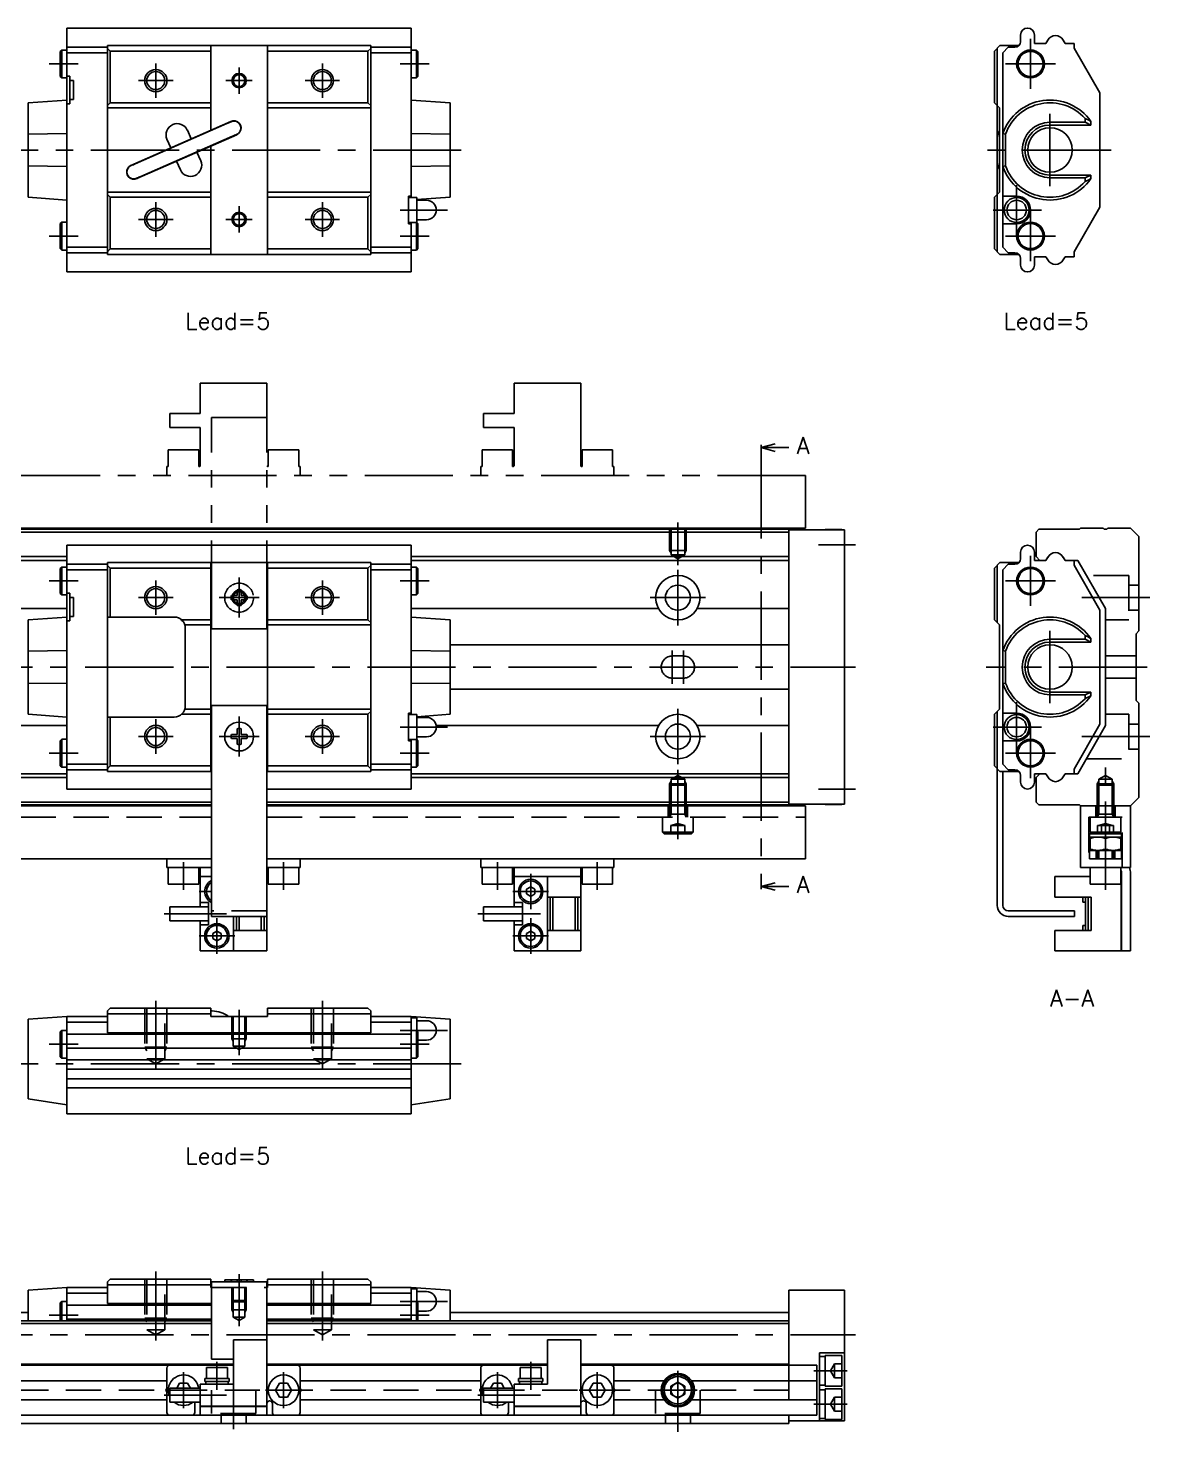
# Model space of a CAD drawing. Extents: x -2 to 393, y -8 to 266.
# Drawn here: x 190.9 to 392.9, y 13 to 265.7 of the extents above; entities that cross this region are included whole.
import ezdxf

# ---------------------------------------------------------------- set-up
doc = ezdxf.new("R2010")
doc.units = 0
doc.header["$LTSCALE"] = 0.5
for name, pattern in [('CENTER', [50.8, 31.75, -6.35, 6.35, -6.35]), ('DASHED', [19.05, 12.7, -6.35]), ('PHANTOM', [63.5, 31.75, -6.35, 6.35, -6.35, 6.35, -6.35])]:
    doc.linetypes.add(name, pattern=pattern)
for name, color, linetype in [('MSM_CENTER', 1, 'CENTER'), ('MSM_CONTINUOUS', 7, 'CONTINUOUS'), ('MSM_DASHED', 4, 'DASHED'), ('MSM_IMAGINARY', 6, 'PHANTOM'), ('MSM_NARROW', 5, 'CONTINUOUS'), ('MSM_PART_NUMBER', 7, 'CONTINUOUS')]:
    doc.layers.add(name, color=color, linetype=linetype)
doc.styles.get("Standard").update_dxf_attribs({"font": 'txt.shx', "height": 3, "bigfont": 'bigfont.shx'})

msp = doc.modelspace()

# ---------------------------------------------------------------- linework, layer by layer
at = {"layer": 'MSM_CENTER'}
for p, q in [((371.4, 254.76), (371.4, 263.76)), ((194.7, 259.26), (199.9, 259.26)), ((213.9, 259.36), (213.9, 253.16)), ((228.9, 258.63), (228.9, 253.9)), ((243.9, 259.36), (243.9, 253.16)), ((257.9, 259.26), (263.1, 259.26)), ((375.9, 259.26), (366.9, 259.26)), ((210.8, 256.26), (217, 256.26)), ((226.53, 256.26), (231.26, 256.26)), ((240.8, 256.26), (247, 256.26)), ((374.9, 237.26), (374.9, 250.26)), ((268.9, 243.76), (188.9, 243.76)), ((385.9, 243.76), (363.6, 243.76)), ((368.9, 228.46), (368.9, 237.46)), ((213.9, 234.36), (213.9, 228.16)), ((228.9, 233.63), (228.9, 228.9)), ((243.9, 234.36), (243.9, 228.16)), ((257.9, 232.96), (266.4, 232.96)), ((364.65, 232.96), (373.4, 232.96)), ((371.4, 223.76), (371.4, 232.76)), ((210.8, 231.26), (217, 231.26)), ((226.53, 231.26), (231.26, 231.26)), ((240.8, 231.26), (247, 231.26)), ((194.7, 228.26), (199.9, 228.26)), ((257.9, 228.26), (263.1, 228.26)), ((375.9, 228.26), (366.9, 228.26)), ((322.9, 189.68), (322.9, 111.68)), ((307.9, 176.68), (307.9, 169.05)), ((333.2, 172.68), (339.9, 172.68)), ((371.4, 161.68), (371.4, 170.68)), ((307.9, 158.18), (307.9, 168.18)), ((194.7, 166.18), (199.9, 166.18)), ((213.9, 166.28), (213.9, 160.08)), ((228.9, 159.58), (228.9, 166.78)), ((243.9, 166.28), (243.9, 160.08)), ((257.9, 166.18), (263.1, 166.18)), ((375.9, 166.18), (366.9, 166.18)), ((210.8, 163.18), (217, 163.18)), ((225.3, 163.18), (232.5, 163.18)), ((240.8, 163.18), (247, 163.18)), ((302.9, 163.18), (312.9, 163.18)), ((380.61, 163.18), (392.9, 163.18)), ((374.9, 144.18), (374.9, 157.18)), ((306.9, 153.68), (306.9, 147.68)), ((308.9, 153.68), (308.9, 147.68)), ((-2, 150.68), (339.9, 150.68)), ((392.4, 150.68), (363.4, 150.68)), ((368.9, 135.38), (368.9, 144.38)), ((228.9, 141.78), (228.9, 134.58)), ((307.9, 133.18), (307.9, 143.18)), ((213.9, 141.28), (213.9, 135.08)), ((243.9, 141.28), (243.9, 135.08)), ((257.9, 139.88), (266.4, 139.88)), ((364.65, 139.88), (373.4, 139.88)), ((371.4, 130.68), (371.4, 139.68)), ((210.8, 138.18), (217, 138.18)), ((225.3, 138.18), (232.5, 138.18)), ((240.8, 138.18), (247, 138.18)), ((302.9, 138.18), (312.9, 138.18)), ((380.61, 138.18), (392.9, 138.18)), ((194.7, 135.18), (199.9, 135.18)), ((257.9, 135.18), (263.1, 135.18)), ((375.9, 135.18), (366.9, 135.18)), ((307.9, 132.19), (307.9, 119.68)), ((384.9, 110.58), (384.9, 132.59)), ((333.2, 128.68), (339.9, 128.68)), ((218.9, 110.58), (218.9, 115.58)), ((236.9, 110.58), (236.9, 115.58)), ((275.4, 110.58), (275.4, 115.58)), ((293.4, 110.58), (293.4, 115.58)), ((281.4, 107.08), (281.4, 113.48)), ((221.7, 110.28), (223.9, 110.28)), ((278.2, 110.28), (284.6, 110.28)), ((215.4, 106.28), (226.65, 106.28)), ((271.9, 106.28), (283.15, 106.28)), ((224.9, 99.08), (224.9, 105.48)), ((281.4, 99.08), (281.4, 105.48)), ((221.7, 102.28), (228.1, 102.28)), ((278.2, 102.28), (284.6, 102.28)), ((213.9, 90.63), (213.9, 78.24)), ((228.9, 88.98), (228.9, 80.82)), ((243.9, 90.63), (243.9, 78.24)), ((257.9, 85.28), (266.4, 85.28)), ((194.7, 82.78), (199.9, 82.78)), ((257.9, 82.78), (263.1, 82.78)), ((268.9, 79.28), (188.9, 79.28)), ((213.9, 41.85), (213.9, 29.46)), ((228.9, 41.4), (228.9, 32.04)), ((243.9, 41.85), (243.9, 29.46)), ((257.9, 36.5), (266.4, 36.5)), ((194.7, 34), (199.9, 34)), ((257.9, 34), (263.1, 34)), ((-2, 30.5), (339.9, 30.5)), ((224.9, 20.6), (224.9, 25.6)), ((281.4, 20.6), (281.4, 25.6)), ((218.9, 17.25), (218.9, 23.75)), ((227.9, 23), (227.9, 13.5)), ((236.9, 17.25), (236.9, 23.75)), ((275.4, 17.25), (275.4, 23.75)), ((293.4, 17.25), (293.4, 23.75)), ((307.9, 13), (307.9, 24)), ((332.4, 24), (338.4, 24)), ((215.65, 20.5), (222.15, 20.5)), ((233.65, 20.5), (240.15, 20.5)), ((272.15, 20.5), (278.65, 20.5)), ((290.15, 20.5), (296.65, 20.5)), ((304.4, 20.5), (311.4, 20.5)), ((215.4, 19.6), (226.65, 19.6)), ((271.9, 19.6), (283.15, 19.6)), ((332.4, 18), (338.4, 18))]:
    msp.add_line(p, q, dxfattribs=at)
at = {"layer": 'MSM_CONTINUOUS'}
for p, q in [((259.9, 265.71), (197.9, 265.71)), ((197.9, 221.81), (197.9, 265.71)), ((259.9, 235.21), (259.9, 265.71)), ((369.6, 263.26), (369.6, 264.46)), ((372.1, 264.46), (372.1, 262.96)), ((372.1, 262.96), (373.1, 262.96)), ((374.18, 262.96), (373.1, 262.96)), ((374.5, 263.52), (374.18, 262.96)), ((377.62, 262.96), (377.3, 263.52)), ((379.24, 262.96), (377.62, 262.96)), ((379.24, 262.96), (379.24, 262.11)), ((196.95, 261.76), (196.7, 261.51)), ((196.7, 261.51), (196.7, 257.01)), ((197.9, 261.76), (196.95, 261.76)), ((196.95, 261.76), (196.95, 256.76)), ((197.9, 262.26), (205.2, 262.26)), ((197.9, 261.26), (205.2, 261.26)), ((205.2, 224.96), (205.2, 262.56)), ((205.2, 262.56), (252.6, 262.56)), ((205.7, 261.56), (205.2, 262.06)), ((205.7, 252.26), (205.7, 261.56)), ((205.7, 261.56), (223.8, 261.56)), ((223.8, 262.56), (223.8, 247.31)), ((234, 224.96), (234, 262.56)), ((234, 261.56), (252.1, 261.56)), ((252.6, 262.06), (252.1, 261.56)), ((252.1, 252.26), (252.1, 261.56)), ((252.6, 224.96), (252.6, 262.56)), ((252.6, 262.26), (259.9, 262.26)), ((252.6, 261.26), (259.9, 261.26)), ((260.85, 261.76), (259.9, 261.76)), ((260.85, 261.76), (260.85, 256.76)), ((261.1, 261.51), (260.85, 261.76)), ((261.1, 261.51), (261.1, 257.01)), ((365.9, 262.56), (364.9, 261.56)), ((364.9, 252.26), (364.9, 261.56)), ((365.4, 251.76), (365.4, 262.06)), ((365.9, 262.56), (369.31, 262.56)), ((366.4, 261.26), (367.4, 262.26)), ((366.4, 226.26), (366.4, 261.26)), ((367.4, 262.26), (368.6, 262.26)), ((379.24, 262.11), (383.9, 254.03)), ((196.7, 257.01), (196.95, 256.76)), ((196.95, 256.76), (197.9, 256.76)), ((198.4, 257.06), (197.9, 257.06)), ((198.4, 252.06), (198.4, 257.06)), ((199.1, 256.26), (198.4, 256.26)), ((199.1, 252.86), (199.1, 256.26)), ((259.9, 256.76), (260.85, 256.76)), ((260.85, 256.76), (261.1, 257.01)), ((197.9, 252.76), (190.9, 252.26)), ((199.1, 252.86), (198.4, 252.86)), ((266.9, 252.26), (259.9, 252.76)), ((383.9, 254.03), (383.9, 233.49)), ((190.9, 252.26), (190.9, 235.26)), ((198.4, 252.06), (197.9, 252.06)), ((205.2, 251.76), (205.7, 252.26)), ((205.2, 251.36), (223.8, 251.36)), ((205.7, 252.26), (223.8, 252.26)), ((234, 252.26), (252.1, 252.26)), ((234, 251.36), (252.6, 251.36)), ((252.1, 252.26), (252.6, 251.76)), ((266.9, 252.26), (266.9, 235.26)), ((364.9, 252.26), (365.8, 251.36)), ((365.4, 251.76), (365.4, 246)), ((365.8, 236.16), (365.8, 251.36)), ((227.43, 248.9), (209.43, 241)), ((226.7, 248.53), (210.19, 241.28)), ((227.45, 248.85), (227.12, 248.71)), ((374.9, 248.76), (381.22, 248.76)), ((374.9, 248.26), (382.28, 248.26)), ((381.22, 248.76), (381.22, 249.45)), ((382.28, 248.26), (381.22, 248.76)), ((382.28, 248.26), (382.28, 248.91)), ((197.9, 246.72), (190.9, 246.63)), ((210.47, 238.62), (228.47, 246.52)), ((211.2, 239), (227.71, 246.24)), ((215.91, 245.7), (216.6, 244.15)), ((220.26, 245.75), (219.58, 247.31)), ((228.12, 246.42), (228.45, 246.57)), ((266.9, 246.63), (259.9, 246.72)), ((365.4, 246), (365.4, 235.76)), ((366.9, 246.63), (366.4, 246.72)), ((366.9, 240.89), (366.9, 246.63)), ((221.99, 241.82), (221.3, 243.37)), ((223.8, 244.47), (223.8, 224.96)), ((190.9, 240.89), (197.9, 240.8)), ((209.77, 241.1), (209.45, 240.95)), ((217.64, 241.77), (218.32, 240.21)), ((259.9, 240.8), (266.9, 240.89)), ((365.4, 241.52), (365.4, 241.44)), ((366.4, 240.8), (366.9, 240.89)), ((210.45, 238.67), (210.78, 238.81)), ((374.9, 239.26), (382.28, 239.26)), ((374.9, 238.76), (381.22, 238.76)), ((381.22, 238.76), (382.28, 239.26)), ((381.22, 238.08), (381.22, 238.76)), ((382.28, 238.61), (382.28, 239.26)), ((190.9, 235.26), (197.9, 234.76)), ((205.2, 236.16), (223.8, 236.16)), ((205.7, 235.26), (205.2, 235.76)), ((205.7, 235.26), (223.8, 235.26)), ((205.7, 225.96), (205.7, 235.26)), ((234, 236.16), (252.6, 236.16)), ((234, 235.26), (252.1, 235.26)), ((252.6, 235.76), (252.1, 235.26)), ((252.1, 225.96), (252.1, 235.26)), ((259.4, 235.46), (259.9, 235.46)), ((259.4, 230.46), (259.4, 235.46)), ((260.9, 235.21), (259.4, 235.21)), ((260.9, 234.83), (266.9, 235.26)), ((260.9, 235.21), (260.9, 230.71)), ((365.8, 236.16), (364.9, 235.26)), ((364.9, 225.96), (364.9, 235.26)), ((365.4, 225.46), (365.4, 235.76)), ((366.4, 235.46), (368.9, 235.46)), ((262.65, 234.71), (260.9, 234.71)), ((383.9, 233.49), (379.24, 225.41)), ((196.95, 230.76), (196.7, 230.51)), ((196.7, 230.51), (196.7, 226.01)), ((196.95, 230.76), (196.95, 225.76)), ((197.9, 230.76), (196.95, 230.76)), ((259.4, 230.71), (260.9, 230.71)), ((259.4, 230.46), (259.9, 230.46)), ((259.9, 230.71), (259.9, 221.81)), ((260.85, 230.71), (260.85, 225.76)), ((260.9, 231.21), (262.65, 231.21)), ((261.1, 230.51), (260.9, 230.71)), ((261.1, 230.51), (261.1, 226.01)), ((368.9, 230.46), (366.4, 230.46)), ((196.7, 226.01), (196.95, 225.76)), ((196.95, 225.76), (197.9, 225.76)), ((197.9, 226.26), (205.2, 226.26)), ((197.9, 225.26), (205.2, 225.26)), ((205.2, 225.46), (205.7, 225.96)), ((205.2, 224.96), (252.6, 224.96)), ((205.7, 225.96), (223.8, 225.96)), ((234, 225.96), (252.1, 225.96)), ((252.1, 225.96), (252.6, 225.46)), ((252.6, 226.26), (259.9, 226.26)), ((252.6, 225.26), (259.9, 225.26)), ((259.9, 225.76), (260.85, 225.76)), ((260.85, 225.76), (261.1, 226.01)), ((364.9, 225.96), (365.9, 224.96)), ((369.31, 224.96), (365.9, 224.96)), ((367.4, 225.26), (366.4, 226.26)), ((368.6, 225.26), (367.4, 225.26)), ((379.24, 225.41), (379.24, 224.56)), ((369.6, 223.06), (369.6, 224.26)), ((373.1, 224.56), (372.1, 224.56)), ((372.1, 224.56), (372.1, 223.06)), ((373.1, 224.56), (374.18, 224.56)), ((374.18, 224.56), (374.5, 224)), ((377.3, 224), (377.62, 224.56)), ((377.62, 224.56), (379.24, 224.56)), ((197.9, 221.81), (259.9, 221.81)), ((322.9, 190.18), (325.4, 190.85)), ((322.9, 190.68), (322.9, 189.68)), ((325.4, 189.51), (322.9, 190.18)), ((322.9, 190.18), (327.9, 190.18)), ((327.9, 175.68), (127.9, 175.68)), ((327.9, 175.48), (127.9, 175.48)), ((327.9, 174.98), (127.9, 174.98)), ((327.9, 175.68), (327.9, 125.68)), ((337.9, 175.38), (327.9, 175.38)), ((334.4, 175.38), (334.4, 175.43)), ((337.4, 175.43), (334.4, 175.43)), ((337.4, 175.38), (337.4, 175.43)), ((337.9, 175.38), (337.9, 125.98)), ((372.4, 174.98), (372.9, 175.48)), ((372.4, 170.58), (372.4, 174.98)), ((372.9, 175.48), (380.2, 175.48)), ((380.2, 175.48), (380.4, 175.68)), ((380.4, 175.68), (384.5, 175.68)), ((385.3, 175.68), (389.4, 175.68)), ((389.4, 175.68), (390.9, 174.18)), ((259.9, 172.63), (197.9, 172.63)), ((197.9, 128.73), (197.9, 172.63)), ((259.9, 142.13), (259.9, 172.63)), ((390.9, 174.18), (390.9, 157.18)), ((197.9, 170.58), (127.9, 170.58)), ((197.9, 169.88), (127.9, 169.88)), ((205.2, 169.48), (252.6, 169.48)), ((205.2, 131.88), (205.2, 169.48)), ((223.8, 169.48), (223.8, 131.88)), ((234, 131.88), (234, 169.48)), ((252.6, 131.88), (252.6, 169.48)), ((327.9, 170.58), (259.9, 170.58)), ((327.9, 169.88), (259.9, 169.88)), ((365.9, 169.48), (364.9, 168.48)), ((365.9, 169.48), (369.31, 169.48)), ((369.6, 170.18), (369.6, 171.38)), ((372.1, 171.38), (372.1, 169.88)), ((372.1, 169.88), (373.1, 169.88)), ((373.1, 169.88), (372.4, 170.58)), ((374.18, 169.88), (373.1, 169.88)), ((374.5, 170.44), (374.18, 169.88)), ((377.62, 169.88), (377.3, 170.44)), ((379.9, 169.88), (377.62, 169.88)), ((379.24, 169.88), (379.24, 169.03)), ((384.9, 161.22), (379.9, 169.88)), ((196.95, 168.68), (196.7, 168.43)), ((196.7, 168.43), (196.7, 163.93)), ((197.9, 168.68), (196.95, 168.68)), ((196.95, 168.68), (196.95, 163.68)), ((197.9, 169.18), (205.2, 169.18)), ((197.9, 168.18), (205.2, 168.18)), ((205.7, 168.48), (205.2, 168.98)), ((205.7, 168.48), (223.8, 168.48)), ((205.7, 159.68), (205.7, 168.48)), ((234, 168.48), (252.1, 168.48)), ((252.6, 168.98), (252.1, 168.48)), ((252.1, 159.18), (252.1, 168.48)), ((252.6, 169.18), (259.9, 169.18)), ((252.6, 168.18), (259.9, 168.18)), ((260.85, 168.68), (259.9, 168.68)), ((260.85, 168.68), (260.85, 163.68)), ((261.1, 168.43), (260.85, 168.68)), ((261.1, 168.43), (261.1, 163.93)), ((364.9, 159.18), (364.9, 168.48)), ((365.4, 158.68), (365.4, 168.98)), ((366.4, 168.18), (367.4, 169.18)), ((366.4, 133.18), (366.4, 168.18)), ((367.4, 169.18), (368.6, 169.18)), ((379.24, 169.03), (383.9, 160.95)), ((196.7, 163.93), (196.95, 163.68)), ((196.95, 163.68), (197.9, 163.68)), ((198.4, 163.98), (197.9, 163.98)), ((198.4, 158.98), (198.4, 163.98)), ((199.1, 163.18), (198.4, 163.18)), ((199.1, 159.78), (199.1, 163.18)), ((259.9, 163.68), (260.85, 163.68)), ((260.85, 163.68), (261.1, 163.93)), ((197.9, 161.22), (151.39, 161.22)), ((197.9, 159.68), (190.9, 159.18)), ((199.1, 159.78), (198.4, 159.78)), ((217.2, 159.68), (205.2, 159.68)), ((304.41, 161.22), (259.9, 161.22)), ((266.9, 159.18), (259.9, 159.68)), ((327.9, 161.22), (311.39, 161.22)), ((383.9, 160.95), (383.9, 140.41)), ((384.9, 140.14), (384.9, 161.22)), ((190.9, 159.18), (190.9, 142.18)), ((198.4, 158.98), (197.9, 158.98)), ((218.52, 159.18), (223.8, 159.18)), ((219.11, 158.28), (223.8, 158.28)), ((219.2, 157.68), (219.2, 143.68)), ((234, 159.18), (252.1, 159.18)), ((234, 158.28), (252.6, 158.28)), ((252.1, 159.18), (252.6, 158.68)), ((266.9, 159.18), (266.9, 142.18)), ((364.9, 159.18), (365.8, 158.28)), ((365.8, 143.08), (365.8, 158.28)), ((390.9, 157.18), (390.4, 156.68)), ((327.9, 154.68), (266.9, 154.68)), ((374.9, 155.68), (381.22, 155.68)), ((374.9, 155.18), (382.28, 155.18)), ((381.22, 155.68), (381.22, 156.36)), ((382.28, 155.18), (381.22, 155.68)), ((382.28, 155.18), (382.28, 155.83)), ((390.4, 156.68), (390.4, 144.66)), ((197.9, 153.64), (190.9, 153.55)), ((266.9, 153.55), (259.9, 153.64)), ((366.9, 153.55), (366.4, 153.64)), ((366.9, 147.81), (366.9, 153.55)), ((190.9, 147.81), (197.9, 147.72)), ((259.9, 147.72), (266.9, 147.81)), ((266.9, 146.68), (327.9, 146.68)), ((366.4, 147.72), (366.9, 147.81)), ((374.9, 146.18), (382.28, 146.18)), ((374.9, 145.68), (381.22, 145.68)), ((381.22, 145.68), (382.28, 146.18)), ((381.22, 144.99), (381.22, 145.68)), ((382.28, 145.53), (382.28, 146.18)), ((390.4, 144.66), (390.9, 144.16)), ((390.9, 144.16), (390.9, 127.18)), ((190.9, 142.18), (197.9, 141.68)), ((205.2, 141.68), (217.2, 141.68)), ((205.7, 132.88), (205.7, 141.68)), ((218.52, 142.18), (223.8, 142.18)), ((219.11, 143.08), (223.8, 143.08)), ((223.9, 143.78), (223.9, 105.78)), ((233.9, 143.78), (223.9, 143.78)), ((233.9, 143.78), (233.9, 99.58)), ((234, 143.08), (252.6, 143.08)), ((234, 142.18), (252.1, 142.18)), ((252.6, 142.68), (252.1, 142.18)), ((252.1, 132.88), (252.1, 142.18)), ((259.4, 142.38), (259.9, 142.38)), ((259.4, 137.38), (259.4, 142.38)), ((260.9, 142.13), (259.4, 142.13)), ((260.9, 141.75), (266.9, 142.18)), ((260.9, 142.13), (260.9, 137.63)), ((262.65, 141.63), (260.9, 141.63)), ((365.8, 143.08), (364.9, 142.18)), ((364.9, 132.88), (364.9, 142.18)), ((365.4, 132.38), (365.4, 142.68)), ((366.4, 142.38), (368.9, 142.38)), ((197.9, 140.14), (151.39, 140.14)), ((228.53, 139.58), (228.53, 138.55)), ((229.27, 138.55), (229.27, 139.58)), ((304.41, 140.14), (264.38, 140.14)), ((327.9, 140.14), (311.39, 140.14)), ((383.9, 140.41), (379.24, 132.33)), ((379.9, 131.48), (384.9, 140.14)), ((196.95, 137.68), (196.7, 137.43)), ((196.7, 137.43), (196.7, 132.93)), ((196.95, 137.68), (196.95, 132.68)), ((197.9, 137.68), (196.95, 137.68)), ((228.53, 138.55), (227.5, 138.55)), ((227.5, 137.81), (228.53, 137.81)), ((228.53, 137.81), (228.53, 136.78)), ((230.3, 138.55), (229.27, 138.55)), ((229.27, 137.81), (230.3, 137.81)), ((229.27, 136.78), (229.27, 137.81)), ((259.4, 137.63), (260.9, 137.63)), ((259.4, 137.38), (259.9, 137.38)), ((259.9, 137.63), (259.9, 128.73)), ((260.85, 137.63), (260.85, 132.68)), ((260.9, 138.13), (262.65, 138.13)), ((261.1, 137.43), (260.9, 137.63)), ((261.1, 137.43), (261.1, 132.93)), ((368.9, 137.38), (366.4, 137.38)), ((197.9, 131.48), (127.9, 131.48)), ((196.7, 132.93), (196.95, 132.68)), ((196.95, 132.68), (197.9, 132.68)), ((197.9, 133.18), (205.2, 133.18)), ((197.9, 132.18), (205.2, 132.18)), ((205.2, 132.38), (205.7, 132.88)), ((205.2, 131.88), (223.9, 131.88)), ((205.7, 132.88), (223.8, 132.88)), ((233.9, 131.88), (252.6, 131.88)), ((234, 132.88), (252.1, 132.88)), ((252.1, 132.88), (252.6, 132.38)), ((252.6, 133.18), (259.9, 133.18)), ((252.6, 132.18), (259.9, 132.18)), ((259.9, 132.68), (260.85, 132.68)), ((327.9, 131.48), (259.9, 131.48)), ((260.85, 132.68), (261.1, 132.93)), ((364.9, 132.88), (365.9, 131.88)), ((365.4, 132.38), (365.4, 107.78)), ((369.31, 131.88), (365.9, 131.88)), ((367.4, 132.18), (366.4, 133.18)), ((366.4, 107.78), (366.4, 131.88)), ((368.6, 132.18), (367.4, 132.18)), ((372.1, 131.48), (372.1, 129.98)), ((373.1, 131.48), (372.1, 131.48)), ((372.4, 130.78), (373.1, 131.48)), ((373.1, 131.48), (374.18, 131.48)), ((374.18, 131.48), (374.5, 130.92)), ((377.3, 130.92), (377.62, 131.48)), ((377.62, 131.48), (379.9, 131.48)), ((379.24, 132.33), (379.24, 131.48)), ((197.9, 130.78), (127.9, 130.78)), ((327.9, 130.78), (259.9, 130.78)), ((369.6, 129.98), (369.6, 131.18)), ((372.4, 126.38), (372.4, 130.78)), ((223.9, 126.38), (127.9, 126.38)), ((197.9, 128.73), (223.9, 128.73)), ((233.9, 128.73), (259.9, 128.73)), ((327.9, 126.38), (233.9, 126.38)), ((372.9, 125.88), (372.4, 126.38)), ((390.9, 127.18), (389.4, 125.68)), ((223.9, 125.68), (122.9, 125.68)), ((223.9, 125.88), (127.9, 125.88)), ((327.9, 125.88), (233.9, 125.88)), ((330.9, 125.68), (233.9, 125.68)), ((337.9, 125.98), (327.9, 125.98)), ((330.9, 125.68), (330.9, 116.18)), ((334.4, 125.93), (334.4, 125.98)), ((334.4, 125.93), (337.4, 125.93)), ((337.4, 125.93), (337.4, 125.98)), ((380.2, 125.88), (372.9, 125.88)), ((380.4, 125.68), (380.2, 125.88)), ((389.4, 125.68), (380.4, 125.68)), ((380.4, 114.58), (380.4, 125.68)), ((389.4, 114.58), (389.4, 125.68)), ((382, 120.68), (387.8, 120.68)), ((382, 116.18), (382, 120.68)), ((382.15, 120.08), (387.65, 120.08)), ((382.15, 120.08), (382.15, 117.68)), ((384.9, 117.92), (384.9, 119.83)), ((387.65, 117.68), (387.65, 120.08)), ((387.8, 116.18), (387.8, 120.68)), ((387.8, 117.68), (382, 117.68)), ((383.2, 116.18), (383.2, 117.68)), ((383.4, 117.68), (383.4, 116.18)), ((386.59, 117.69), (386.27, 117.68)), ((386.4, 116.18), (386.4, 117.68)), ((386.6, 117.68), (386.6, 116.18)), ((223.9, 116.18), (122.9, 116.18)), ((215.9, 114.58), (215.9, 116.18)), ((223.9, 114.58), (215.9, 114.58)), ((216.15, 114.58), (216.15, 111.58)), ((221.65, 111.58), (221.65, 114.58)), ((221.9, 107.53), (221.9, 114.45)), ((330.9, 116.18), (233.9, 116.18)), ((239.9, 114.58), (233.9, 114.58)), ((234.15, 114.58), (234.15, 111.58)), ((239.65, 111.58), (239.65, 114.58)), ((239.9, 114.58), (239.9, 116.18)), ((272.4, 114.58), (272.4, 116.18)), ((296.4, 114.58), (272.4, 114.58)), ((272.65, 114.58), (272.65, 111.58)), ((278.15, 111.58), (278.15, 114.58)), ((278.4, 107.53), (278.4, 114.45)), ((290.4, 114.45), (290.4, 99.58)), ((290.65, 114.58), (290.65, 111.58)), ((296.15, 111.58), (296.15, 114.58)), ((296.4, 114.58), (296.4, 116.18)), ((389.4, 114.58), (380.4, 114.58)), ((382, 116.18), (387.8, 116.18)), ((382.15, 114.58), (382.15, 111.58)), ((387.65, 111.58), (387.65, 114.58)), ((216.15, 111.58), (221.65, 111.58)), ((223.9, 112.98), (221.9, 112.98)), ((234.15, 111.58), (239.65, 111.58)), ((272.65, 111.58), (278.15, 111.58)), ((290.4, 112.98), (278.4, 112.98)), ((284.4, 112.98), (284.4, 99.58)), ((290.65, 111.58), (296.15, 111.58)), ((322.9, 111.18), (325.4, 111.85)), ((322.9, 111.68), (322.9, 110.68)), ((382.15, 112.98), (375.8, 112.98)), ((375.8, 112.98), (375.8, 109.28)), ((382.15, 111.58), (387.65, 111.58)), ((387.75, 112.98), (387.65, 112.98)), ((387.75, 99.58), (387.75, 112.98)), ((387.75, 112.93), (387.8, 112.93)), ((387.8, 113.58), (387.8, 99.58)), ((389.4, 99.58), (389.4, 113.58)), ((281.4, 111.15), (280.65, 110.71)), ((280.65, 110.71), (280.65, 109.85)), ((280.65, 109.85), (281.4, 109.41)), ((282.15, 110.71), (281.4, 111.15)), ((281.4, 109.41), (282.15, 109.85)), ((282.15, 110.71), (282.15, 109.85)), ((290.4, 109.28), (284.4, 109.28)), ((284.9, 103.28), (284.9, 109.28)), ((285.4, 103.28), (285.4, 109.28)), ((289.4, 103.28), (289.4, 109.28)), ((289.9, 103.28), (289.9, 109.28)), ((325.4, 110.51), (322.9, 111.18)), ((322.9, 111.18), (327.9, 111.18)), ((375.8, 109.28), (382.3, 109.28)), ((380.8, 109.28), (380.8, 108.38)), ((381.3, 103.28), (381.3, 109.28)), ((381.8, 103.28), (381.8, 109.28)), ((382.3, 109.28), (382.3, 103.28)), ((216.4, 107.53), (216.4, 105.03)), ((223.4, 107.53), (216.4, 107.53)), ((223.4, 108.28), (221.9, 108.28)), ((223.4, 104.28), (223.4, 108.28)), ((272.9, 107.53), (272.9, 105.03)), ((279.9, 107.53), (272.9, 107.53)), ((279.9, 108.28), (278.4, 108.28)), ((279.9, 104.28), (279.9, 108.28)), ((379.3, 106.78), (367.4, 106.78)), ((379.3, 105.78), (379.3, 106.78)), ((380.8, 108.38), (381.3, 108.38)), ((216.4, 105.03), (223.4, 105.03)), ((221.9, 99.58), (221.9, 105.03)), ((221.9, 104.28), (223.4, 104.28)), ((233.9, 105.78), (223.9, 105.78)), ((227.9, 105.78), (227.9, 99.58)), ((228.4, 103.28), (228.4, 105.78)), ((228.9, 103.28), (228.9, 105.78)), ((232.9, 103.28), (232.9, 105.78)), ((233.4, 103.28), (233.4, 105.78)), ((272.9, 105.03), (279.9, 105.03)), ((278.4, 99.58), (278.4, 105.03)), ((278.4, 104.28), (279.9, 104.28)), ((367.4, 105.78), (379.3, 105.78)), ((380.8, 104.18), (380.8, 103.28)), ((381.3, 104.18), (380.8, 104.18)), ((224.9, 103.15), (224.15, 102.71)), ((224.15, 102.71), (224.15, 101.85)), ((224.15, 101.85), (224.9, 101.41)), ((225.65, 102.71), (224.9, 103.15)), ((224.9, 101.41), (225.65, 101.85)), ((225.65, 102.71), (225.65, 101.85)), ((233.9, 103.28), (227.9, 103.28)), ((281.4, 103.15), (280.65, 102.71)), ((280.65, 102.71), (280.65, 101.85)), ((280.65, 101.85), (281.4, 101.41)), ((282.15, 102.71), (281.4, 103.15)), ((281.4, 101.41), (282.15, 101.85)), ((282.15, 102.71), (282.15, 101.85)), ((290.4, 103.28), (284.4, 103.28)), ((382.3, 103.28), (375.8, 103.28)), ((375.8, 103.28), (375.8, 99.58)), ((233.9, 99.58), (221.9, 99.58)), ((290.4, 99.58), (278.4, 99.58)), ((375.8, 99.58), (387.75, 99.58)), ((387.75, 99.63), (387.8, 99.63)), ((387.8, 99.58), (389.4, 99.58)), ((205.2, 88.78), (205.7, 89.28)), ((205.2, 84.86), (205.2, 88.78)), ((205.7, 89.28), (223.8, 89.28)), ((223.8, 89.28), (223.8, 87.78)), ((224.06, 88.78), (223.8, 88.78)), ((234, 87.78), (234, 89.28)), ((234, 89.28), (252.1, 89.28)), ((252.1, 89.28), (252.6, 88.78)), ((252.6, 84.86), (252.6, 88.78)), ((190.9, 87.28), (197.9, 87.78)), ((190.9, 87.28), (190.9, 72.96)), ((197.9, 87.78), (205.2, 87.78)), ((197.9, 70.28), (197.9, 87.78)), ((197.9, 86.78), (205.2, 86.78)), ((205.2, 88.28), (223.8, 88.28)), ((223.8, 87.78), (234, 87.78)), ((234, 88.28), (252.6, 88.28)), ((252.6, 87.78), (259.9, 87.78)), ((252.6, 86.78), (259.9, 86.78)), ((259.9, 87.78), (266.9, 87.28)), ((259.9, 70.28), (259.9, 87.78)), ((260.9, 87.53), (259.9, 87.53)), ((260.9, 87.53), (260.9, 85.23)), ((262.65, 87.03), (260.9, 87.03)), ((266.9, 87.28), (266.9, 72.96)), ((196.95, 85.28), (196.7, 85.03)), ((196.7, 85.03), (196.7, 80.53)), ((197.9, 85.28), (196.95, 85.28)), ((196.95, 85.28), (196.95, 80.28)), ((197.9, 84.58), (259.9, 84.58)), ((252.6, 84.86), (205.2, 84.86)), ((260.85, 85.28), (259.9, 85.28)), ((261.1, 85.03), (260.85, 85.28)), ((260.85, 85.28), (260.85, 80.28)), ((261.1, 85.03), (261.1, 80.53)), ((261.1, 83.53), (262.65, 83.53)), ((197.9, 82.08), (259.9, 82.08)), ((196.7, 80.53), (196.95, 80.28)), ((196.95, 80.28), (197.9, 80.28)), ((197.9, 80), (259.9, 80)), ((259.9, 80.28), (260.85, 80.28)), ((260.85, 80.28), (261.1, 80.53)), ((197.9, 78.28), (259.9, 78.28)), ((197.9, 76.56), (259.9, 76.56)), ((197.9, 74.94), (259.9, 74.94)), ((197.9, 71.9), (190.9, 72.96)), ((266.9, 72.96), (259.9, 71.9)), ((197.9, 70.28), (259.9, 70.28)), ((205.2, 40), (205.7, 40.5)), ((205.7, 40.5), (223.8, 40.5)), ((223.8, 40.5), (223.8, 39)), ((234, 39), (234, 40.5)), ((234, 40.5), (252.1, 40.5)), ((252.1, 40.5), (252.6, 40)), ((190.9, 38.5), (197.9, 39)), ((190.9, 38.5), (190.9, 33)), ((197.9, 33), (197.9, 39)), ((197.9, 39), (205.2, 39)), ((197.9, 38), (205.2, 38)), ((205.2, 36.09), (205.2, 40)), ((205.2, 39.5), (223.8, 39.5)), ((223.8, 39), (223.9, 39)), ((223.9, 40), (223.9, 26.1)), ((233.9, 40), (223.9, 40)), ((226.3, 40.4), (226.3, 40)), ((231.5, 40.4), (226.3, 40.4)), ((231.5, 40), (231.5, 40.4)), ((233.9, 40), (233.9, 16)), ((233.9, 39), (234, 39)), ((234, 39.5), (252.6, 39.5)), ((252.6, 36.09), (252.6, 40)), ((252.6, 39), (259.9, 39)), ((252.6, 38), (259.9, 38)), ((259.9, 39), (266.9, 38.5)), ((259.9, 33), (259.9, 39)), ((260.9, 38.75), (259.9, 38.75)), ((260.9, 38.75), (260.9, 36.45)), ((262.65, 38.25), (260.9, 38.25)), ((266.9, 38.5), (266.9, 33)), ((337.9, 38.5), (327.9, 38.5)), ((327.9, 38.5), (327.9, 25)), ((337.9, 38.5), (337.9, 15)), ((196.95, 36.5), (196.7, 36.25)), ((196.7, 36.25), (196.7, 33)), ((197.9, 36.5), (196.95, 36.5)), ((196.95, 36.5), (196.95, 33)), ((197.9, 35.8), (223.9, 35.8)), ((223.9, 36.09), (205.2, 36.09)), ((252.6, 36.09), (233.9, 36.09)), ((233.9, 35.8), (259.9, 35.8)), ((260.85, 36.5), (259.9, 36.5)), ((261.1, 36.25), (260.85, 36.5)), ((260.85, 36.5), (260.85, 33)), ((261.1, 36.25), (261.1, 33)), ((223.9, 33), (127.9, 33)), ((190.9, 34.5), (132.75, 34.5)), ((197.9, 33.3), (223.9, 33.3)), ((233.9, 33.3), (259.9, 33.3)), ((327.9, 33), (233.9, 33)), ((261.1, 34.75), (262.65, 34.75)), ((327.9, 34.5), (266.9, 34.5)), ((223.9, 32.5), (127.9, 32.5)), ((327.9, 32.5), (233.9, 32.5)), ((227.9, 29.6), (227.9, 21.6)), ((233.9, 29.6), (227.9, 29.6)), ((284.4, 29.6), (284.4, 21.6)), ((290.4, 29.6), (284.4, 29.6)), ((290.4, 29.6), (290.4, 16)), ((227.9, 26.1), (223.9, 26.1)), ((333.4, 15), (333.4, 27.25)), ((337.9, 27.25), (333.4, 27.25)), ((334.4, 26.6), (333.4, 26.6)), ((334.4, 21.25), (334.4, 26.75)), ((337.4, 26.75), (334.4, 26.75)), ((337.4, 21.25), (337.4, 26.75)), ((227.9, 25.2), (177.4, 25.2)), ((227.9, 25), (177.4, 25)), ((215.9, 24.5), (215.9, 16.5)), ((223, 24.6), (223, 22.6)), ((226.8, 24.6), (223, 24.6)), ((226.8, 22.6), (226.8, 24.6)), ((284.4, 25.2), (233.9, 25.2)), ((284.4, 25), (233.9, 25)), ((239.9, 16.5), (239.9, 24.5)), ((272.4, 24.5), (272.4, 16.5)), ((279.5, 24.6), (279.5, 22.6)), ((283.3, 24.6), (279.5, 24.6)), ((283.3, 22.6), (283.3, 24.6)), ((327.9, 25.2), (290.4, 25.2)), ((332.9, 25), (290.4, 25)), ((296.4, 16.5), (296.4, 24.5)), ((332.9, 25), (332.9, 16)), ((215.9, 22.2), (183.4, 22.2)), ((215.9, 20.8), (215.72, 20.5)), ((215.72, 20.5), (215.9, 20.2)), ((221.9, 20.85), (216.4, 20.85)), ((216.4, 20.85), (216.4, 18.35)), ((218.18, 21.75), (217.66, 20.85)), ((218.18, 21.75), (219.62, 21.75)), ((220.14, 20.85), (219.62, 21.75)), ((227.9, 21.6), (221.9, 21.6)), ((221.9, 16), (221.9, 21.6)), ((222.7, 22.6), (222.7, 22.1)), ((227.1, 22.6), (222.7, 22.6)), ((227.1, 22.1), (222.7, 22.1)), ((222.9, 22.1), (222.9, 21.6)), ((226.9, 21.6), (226.9, 22.1)), ((227.1, 22.1), (227.1, 22.6)), ((236.18, 21.75), (235.46, 20.5)), ((235.46, 20.5), (236.18, 19.25)), ((236.18, 21.75), (237.62, 21.75)), ((238.34, 20.5), (237.62, 21.75)), ((237.62, 19.25), (238.34, 20.5)), ((272.4, 22.2), (239.9, 22.2)), ((240.08, 20.5), (239.9, 20.8)), ((239.9, 20.2), (240.08, 20.5)), ((272.4, 20.8), (272.22, 20.5)), ((272.22, 20.5), (272.4, 20.2)), ((278.4, 20.85), (272.9, 20.85)), ((272.9, 20.85), (272.9, 18.35)), ((274.68, 21.75), (274.16, 20.85)), ((274.68, 21.75), (276.12, 21.75)), ((276.64, 20.85), (276.12, 21.75)), ((284.4, 21.6), (278.4, 21.6)), ((278.4, 16), (278.4, 21.6)), ((279.2, 22.6), (279.2, 22.1)), ((283.6, 22.6), (279.2, 22.6)), ((283.6, 22.1), (279.2, 22.1)), ((279.4, 22.1), (279.4, 21.6)), ((283.4, 21.6), (283.4, 22.1)), ((283.6, 22.1), (283.6, 22.6)), ((292.68, 21.75), (291.96, 20.5)), ((291.96, 20.5), (292.68, 19.25)), ((292.68, 21.75), (294.12, 21.75)), ((294.84, 20.5), (294.12, 21.75)), ((294.12, 19.25), (294.84, 20.5)), ((305.43, 22.2), (296.4, 22.2)), ((296.58, 20.5), (296.4, 20.8)), ((296.4, 20.2), (296.58, 20.5)), ((306.65, 21.22), (307.9, 21.94)), ((306.65, 19.78), (306.65, 21.22)), ((307.9, 21.94), (309.15, 21.22)), ((309.15, 21.22), (309.15, 19.78)), ((332.9, 22.2), (310.37, 22.2)), ((333.4, 21.4), (334.4, 21.4)), ((334.4, 20.6), (333.4, 20.6)), ((334.4, 21.25), (337.4, 21.25)), ((334.4, 15.25), (334.4, 20.75)), ((337.4, 20.75), (334.4, 20.75)), ((337.4, 15.25), (337.4, 20.75)), ((215.9, 18.8), (183.4, 18.8)), ((216.4, 18.35), (221.9, 18.35)), ((220.9, 16.5), (220.9, 18.1)), ((234.9, 18.1), (234.9, 16.5)), ((236.18, 19.25), (237.62, 19.25)), ((272.4, 18.8), (239.9, 18.8)), ((272.9, 18.35), (278.4, 18.35)), ((277.4, 16.5), (277.4, 18.1)), ((291.4, 18.1), (291.4, 16.5)), ((292.68, 19.25), (294.12, 19.25)), ((305.43, 18.8), (296.4, 18.8)), ((307.9, 19.06), (306.65, 19.78)), ((309.15, 19.78), (307.9, 19.06)), ((332.9, 18.8), (310.37, 18.8)), ((332.9, 16), (122.9, 16)), ((221.9, 17.65), (233.9, 17.65)), ((221.9, 17.6), (233.9, 17.6)), ((221.95, 17.65), (221.95, 17.6)), ((233.85, 17.65), (233.85, 17.6)), ((278.4, 17.65), (290.4, 17.65)), ((278.4, 17.6), (290.4, 17.6)), ((278.45, 17.65), (278.45, 17.6)), ((290.35, 17.65), (290.35, 17.6)), ((327.9, 16), (327.9, 14.5)), ((333.4, 15.4), (334.4, 15.4)), ((334.4, 15.25), (337.4, 15.25)), ((327.9, 14.5), (127.9, 14.5)), ((327.9, 15), (337.9, 15))]:
    msp.add_line(p, q, dxfattribs=at)
for centre, radius in [((371.4, 259.26), 2.5), ((371.4, 259.26), 2.25), ((213.9, 256.26), 1.62), ((243.9, 256.26), 1.62), ((228.9, 256.26), 1.06), ((374.9, 243.76), 4), ((368.9, 232.96), 2.25), ((213.9, 231.26), 1.62), ((243.9, 231.26), 1.62), ((368.9, 232.96), 1.75), ((228.9, 231.26), 1.06), ((371.4, 228.26), 2.5), ((371.4, 228.26), 2.25), ((307.9, 163.18), 4), ((371.4, 166.18), 2.5), ((371.4, 166.18), 2.25), ((213.9, 163.18), 1.62), ((243.9, 163.18), 1.62), ((307.9, 163.18), 2.25), ((228.9, 163.18), 1.06), ((374.9, 150.68), 4), ((307.9, 138.18), 4), ((368.9, 139.88), 2.25), ((368.9, 139.88), 1.75), ((213.9, 138.18), 1.62), ((228.9, 138.18), 2.6), ((243.9, 138.18), 1.62), ((307.9, 138.18), 2.25), ((371.4, 135.18), 2.5), ((371.4, 135.18), 2.25), ((281.4, 110.28), 2.2), ((281.4, 110.28), 1.9), ((224.9, 102.28), 2.2), ((224.9, 102.28), 1.9), ((281.4, 102.28), 2.2), ((281.4, 102.28), 1.9), ((236.9, 20.5), 2.75), ((293.4, 20.5), 2.75), ((307.9, 20.5), 3), ((307.9, 20.5), 2.75), ((307.9, 20.5), 2.45), ((307.9, 20.5), 1.25)]:
    msp.add_circle(centre, radius, dxfattribs=at)
for centre, radius, start, end in [((370.85, 264.46), 1.25, 0, 180), ((368.6, 263.26), 1, 270, 0), ((376.02, 262.65), 1.75, 93.7679, 149.9999), ((375.78, 262.65), 1.75, 30.0001, 86.2321), ((374.9, 243.76), 9, 34.9152, 160.8119), ((374.9, 243.76), 8.5, 41.9786, 160.2501), ((217.74, 246.51), 2, 23.6961, 203.6961), ((228.1, 244.86), 3.92, 105.6343, 110.9103), ((227.95, 247.71), 1.3, 272.968, 134.4242), ((227.95, 247.71), 1.25, 293.6961, 113.6961), ((374.9, 243.76), 5, 90, 270), ((374.9, 243.76), 4.5, 90, 270), ((378.43, 242.59), 7.4, 58.6827, 67.893), ((226.99, 247.88), 1.8, 293.3543, 304.8918), ((367.54, 245.96), 2.14, 144.3594, 178.7845), ((209.95, 239.81), 1.3, 92.968, 314.4242), ((209.95, 239.81), 1.25, 113.6961, 293.6961), ((213.91, 234.26), 7.94, 117.8361, 120.4339), ((220.16, 241.01), 2, 203.6961, 23.6961), ((367.52, 241.56), 2.12, 181.0143, 215.7914), ((374.9, 243.76), 9, 199.1881, 325.0848), ((374.9, 243.76), 8.5, 199.7499, 318.0214), ((210.46, 240.66), 1.82, 282.5713, 293.9767), ((378.44, 244.93), 7.4, 292.1059, 301.3183), ((368.9, 232.96), 2.5, 270, 90), ((262.65, 232.96), 1.75, 270, 90), ((368.6, 224.26), 1, 0, 90), ((370.85, 223.06), 1.25, 180, 0), ((376.02, 224.88), 1.75, 210.0001, 266.2321), ((375.78, 224.88), 1.75, 273.7679, 329.9999), ((384.9, 175.98), 0.5, 216.8761, 323.1239), ((370.85, 171.38), 1.25, 0, 180), ((368.6, 170.18), 1, 270, 0), ((376.02, 169.56), 1.75, 93.7679, 149.9999), ((375.78, 169.56), 1.75, 30.0001, 86.2321), ((217.2, 157.68), 2, 0, 90), ((374.9, 150.68), 9, 34.9152, 160.8119), ((374.9, 150.68), 8.5, 41.9786, 160.2501), ((374.9, 150.68), 5, 90, 270), ((374.9, 150.68), 4.5, 90, 270), ((376.74, 146.15), 11.15, 60.2349, 66.3409), ((374.9, 150.68), 9, 199.1881, 325.0848), ((374.9, 150.68), 8.5, 199.7499, 318.0214), ((376.83, 155.04), 10.96, 293.6059, 299.8183), ((217.2, 143.68), 2, 270, 0), ((262.65, 139.88), 1.75, 270, 90), ((368.9, 139.88), 2.5, 270, 90), ((228.9, 138.18), 1.45, 75.2162, 104.7838), ((228.9, 138.18), 1.45, 165.2162, 194.7838), ((228.9, 138.18), 1.45, 255.2162, 284.7838), ((228.9, 138.18), 1.45, 345.2162, 14.7838), ((368.6, 131.18), 1, 0, 90), ((370.85, 129.98), 1.25, 180, 0), ((376.02, 131.79), 1.75, 210.0001, 266.2321), ((375.78, 131.79), 1.75, 273.7679, 329.9999), ((383.52, 116.11), 3.97, 69.7438, 110.2562), ((386.27, 116.11), 3.97, 69.7438, 110.2562), ((383.52, 121.65), 3.97, 249.7438, 290.2562), ((386.27, 121.65), 3.97, 249.7438, 290.2562), ((221.64, 114.27), 0.311, 34.723, 88.9034), ((234.16, 114.26), 0.318, 91.7128, 144.6608), ((278.14, 114.27), 0.311, 34.723, 88.9034), ((290.66, 114.26), 0.318, 91.7128, 144.6608), ((386.8, 113.58), 1, 0, 31.7883), ((386.8, 113.58), 2.6, 0, 22.6199), ((224.9, 110.28), 2.2, 117.0357, 242.9643), ((224.9, 110.28), 1.9, 121.7569, 238.2431), ((367.4, 107.78), 2, 180, 270), ((367.4, 107.78), 1, 180, 270), ((224.02, 83.81), 4.97, 53.0275, 89.6143), ((262.65, 85.28), 1.75, 270, 90), ((262.65, 36.5), 1.75, 270, 90), ((216.4, 24.5), 0.5, 90, 180), ((218.9, 20.5), 2.75, 7.312, 204.62), ((239.4, 24.5), 0.5, 0, 90), ((272.9, 24.5), 0.5, 90, 180), ((275.4, 20.5), 2.75, 7.312, 204.62), ((295.9, 24.5), 0.5, 0, 90), ((218.9, 20.5), 2.75, 231.4273, 308.5727), ((221.4, 18.1), 0.5, 150, 180), ((221.4, 18.1), 0.5, 0, 30), ((234.4, 18.1), 0.5, 0, 180), ((275.4, 20.5), 2.75, 231.4273, 308.5727), ((277.9, 18.1), 0.5, 150, 180), ((277.9, 18.1), 0.5, 0, 30), ((290.9, 18.1), 0.5, 0, 180), ((216.4, 16.5), 0.5, 180, 270), ((220.4, 16.5), 0.5, 270, 0), ((235.4, 16.5), 0.5, 180, 270), ((239.4, 16.5), 0.5, 270, 0), ((272.9, 16.5), 0.5, 180, 270), ((276.9, 16.5), 0.5, 270, 0), ((291.9, 16.5), 0.5, 180, 270), ((295.9, 16.5), 0.5, 270, 0)]:
    msp.add_arc(centre, radius, start, end, dxfattribs=at)
at = {"layer": 'MSM_DASHED'}
for p, q in [((306.4, 175.68), (306.4, 171.68)), ((306.67, 175.68), (306.67, 170.88)), ((309.13, 170.88), (309.13, 175.68)), ((309.4, 175.68), (309.4, 171.68)), ((306.4, 171.68), (309.4, 171.68)), ((306.67, 171.21), (306.4, 171.68)), ((306.67, 170.88), (307.9, 170.17)), ((309.13, 170.88), (306.67, 170.88)), ((307.9, 170.17), (309.13, 170.88)), ((309.13, 171.21), (309.4, 171.68)), ((389.1, 167.18), (381.46, 167.18)), ((389.1, 167.18), (389.1, 159.18)), ((390.9, 165.43), (389.1, 165.43)), ((389.1, 160.93), (390.9, 160.93)), ((384.9, 159.18), (389.1, 159.18)), ((308.9, 152.68), (306.9, 152.68)), ((384.9, 152.68), (390.4, 152.68)), ((306.9, 148.68), (308.9, 148.68)), ((384.9, 148.68), (390.4, 148.68)), ((389.1, 142.18), (384.9, 142.18)), ((389.1, 142.18), (389.1, 134.18)), ((390.9, 140.43), (389.1, 140.43)), ((381.46, 134.18), (389.1, 134.18)), ((389.1, 135.93), (390.9, 135.93)), ((306.67, 130.15), (306.4, 129.68)), ((306.4, 129.68), (306.4, 123.68)), ((309.4, 129.68), (306.4, 129.68)), ((306.67, 129.68), (306.4, 129.41)), ((306.4, 129.41), (309.4, 129.41)), ((307.9, 131.19), (306.67, 130.48)), ((306.67, 130.48), (306.67, 124.18)), ((309.13, 130.48), (306.67, 130.48)), ((309.13, 130.48), (307.9, 131.19)), ((309.13, 124.18), (309.13, 130.48)), ((309.13, 130.15), (309.4, 129.68)), ((309.4, 129.41), (309.13, 129.68)), ((309.4, 123.68), (309.4, 129.68)), ((383.67, 130.15), (383.4, 129.68)), ((383.4, 129.68), (383.4, 123.68)), ((386.4, 129.68), (383.4, 129.68)), ((383.67, 129.68), (383.4, 129.41)), ((383.4, 129.41), (386.4, 129.41)), ((384.9, 131.19), (383.67, 130.48)), ((383.67, 130.48), (383.67, 124.18)), ((386.13, 130.48), (383.67, 130.48)), ((386.13, 130.48), (384.9, 131.19)), ((386.13, 124.18), (386.13, 130.48)), ((386.13, 130.15), (386.4, 129.68)), ((386.4, 129.41), (386.13, 129.68)), ((386.4, 123.68), (386.4, 129.68)), ((306.15, 125.68), (306.15, 123.68)), ((309.4, 124.18), (306.4, 124.18)), ((306.4, 123.68), (306.67, 124.18)), ((309.4, 123.68), (309.13, 124.18)), ((309.65, 123.68), (309.65, 125.68)), ((383.15, 125.68), (383.15, 123.68)), ((386.4, 124.18), (383.4, 124.18)), ((383.4, 123.68), (383.67, 124.18)), ((386.4, 123.68), (386.13, 124.18)), ((386.65, 123.68), (386.65, 125.68)), ((122.9, 123.68), (223.9, 123.68)), ((233.9, 123.68), (330.9, 123.68)), ((305.15, 123.68), (305.15, 120.98)), ((307.9, 122.51), (306.65, 122.18)), ((306.65, 122.18), (306.65, 120.68)), ((306.65, 122.18), (309.15, 122.18)), ((309.15, 122.18), (307.9, 122.51)), ((307.9, 122.18), (307.9, 120.68)), ((309.15, 122.18), (309.15, 120.68)), ((310.65, 120.98), (310.65, 123.68)), ((381.9, 123.68), (381.9, 114.58)), ((381.9, 123.68), (387.9, 123.68)), ((382.15, 123.68), (382.15, 120.98)), ((383.46, 122.18), (383.46, 120.68)), ((383.46, 122.18), (386.34, 122.18)), ((384.9, 122.51), (383.65, 122.18)), ((384.18, 122.18), (384.18, 120.68)), ((386.15, 122.18), (384.9, 122.51)), ((384.9, 122.18), (384.9, 120.68)), ((385.62, 122.18), (385.62, 120.68)), ((386.34, 122.18), (386.34, 120.68)), ((387.65, 120.98), (387.65, 123.68)), ((387.9, 114.58), (387.9, 123.68)), ((305.15, 120.98), (305.45, 120.68)), ((305.15, 120.98), (310.65, 120.98)), ((305.45, 120.68), (310.35, 120.68)), ((310.35, 120.68), (310.65, 120.98)), ((382.15, 120.98), (382.45, 120.68)), ((382.15, 120.98), (387.65, 120.98)), ((387.35, 120.68), (387.65, 120.98)), ((233.9, 106.78), (223.9, 106.78)), ((211.9, 89.28), (211.9, 82.28)), ((212.28, 89.28), (212.28, 80.18)), ((215.52, 80.18), (215.52, 89.28)), ((215.9, 89.28), (215.9, 82.28)), ((241.9, 89.28), (241.9, 82.28)), ((242.28, 89.28), (242.28, 80.18)), ((245.52, 80.18), (245.52, 89.28)), ((245.9, 89.28), (245.9, 82.28)), ((227.6, 87.78), (227.6, 83.78)), ((227.84, 87.78), (227.84, 82.43)), ((229.96, 82.43), (229.96, 87.78)), ((230.2, 83.78), (230.2, 87.78)), ((230.2, 83.78), (227.6, 83.78)), ((227.84, 83.33), (227.6, 83.78)), ((229.96, 83.33), (230.2, 83.78)), ((211.9, 82.28), (215.9, 82.28)), ((211.9, 82.28), (212.28, 81.58)), ((215.52, 81.58), (215.9, 82.28)), ((229.96, 82.43), (227.84, 82.43)), ((227.84, 82.43), (228.9, 81.82)), ((229.96, 82.43), (228.9, 81.82)), ((241.9, 82.28), (245.9, 82.28)), ((241.9, 82.28), (242.28, 81.58)), ((245.52, 81.58), (245.9, 82.28)), ((215.52, 80.18), (212.28, 80.18)), ((212.28, 80.18), (213.9, 79.24)), ((215.52, 80.18), (213.9, 79.24)), ((245.52, 80.18), (242.28, 80.18)), ((242.28, 80.18), (243.9, 79.24)), ((245.52, 80.18), (243.9, 79.24)), ((211.9, 40.5), (211.9, 33.5)), ((212.28, 40.5), (212.28, 31.4)), ((215.52, 31.4), (215.52, 40.5)), ((215.9, 40.5), (215.9, 33.5)), ((241.9, 40.5), (241.9, 33.5)), ((242.28, 40.5), (242.28, 31.4)), ((245.52, 31.4), (245.52, 40.5)), ((245.9, 40.5), (245.9, 33.5)), ((223.9, 39), (233.9, 39)), ((227.45, 40.4), (227.45, 40)), ((227.5, 40), (227.5, 40.4)), ((227.6, 39), (227.6, 35)), ((227.84, 39), (227.84, 33.65)), ((228.53, 40), (228.53, 40.4)), ((229.27, 40), (229.27, 40.4)), ((229.96, 33.65), (229.96, 39)), ((230.2, 35), (230.2, 39)), ((230.3, 40), (230.3, 40.4)), ((230.35, 40), (230.35, 40.4)), ((227.6, 36.68), (227.84, 36.43)), ((230.2, 36.68), (227.6, 36.68)), ((229.96, 36.43), (227.84, 36.43)), ((229.96, 36.43), (230.2, 36.68)), ((211.9, 33.5), (215.9, 33.5)), ((211.9, 33.5), (212.28, 32.8)), ((215.52, 32.8), (215.9, 33.5)), ((230.2, 35), (227.6, 35)), ((227.84, 34.55), (227.6, 35)), ((227.84, 33.65), (228.9, 33.04)), ((229.96, 33.65), (227.84, 33.65)), ((229.96, 33.65), (228.9, 33.04)), ((229.96, 34.55), (230.2, 35)), ((241.9, 33.5), (245.9, 33.5)), ((241.9, 33.5), (242.28, 32.8)), ((245.52, 32.8), (245.9, 33.5)), ((215.52, 31.4), (212.28, 31.4)), ((212.28, 31.4), (213.9, 30.46)), ((215.52, 31.4), (213.9, 30.46)), ((245.52, 31.4), (242.28, 31.4)), ((242.28, 31.4), (243.9, 30.46)), ((245.52, 31.4), (243.9, 30.46)), ((327.9, 25), (327.9, 16)), ((336.1, 25.25), (335.38, 24)), ((335.38, 24), (336.1, 22.75)), ((336.1, 25.25), (337.4, 25.25)), ((336.1, 25.25), (336.1, 22.75)), ((336.1, 24), (337.4, 24)), ((336.1, 22.75), (337.4, 22.75)), ((327.9, 20.5), (127.9, 20.5)), ((223.9, 20.5), (223.9, 16.3)), ((231.9, 16.3), (231.9, 20.5)), ((303.9, 20.5), (303.9, 16.3)), ((311.9, 16.3), (311.9, 20.5)), ((336.1, 19.25), (335.38, 18)), ((335.38, 18), (336.1, 16.75)), ((336.1, 19.25), (337.4, 19.25)), ((336.1, 19.25), (336.1, 16.75)), ((336.1, 18), (337.4, 18)), ((231.9, 16.3), (223.9, 16.3)), ((225.65, 16.3), (225.65, 14.5)), ((230.15, 14.5), (230.15, 16.3)), ((311.9, 16.3), (303.9, 16.3)), ((305.65, 16.3), (305.65, 14.5)), ((310.15, 14.5), (310.15, 16.3)), ((336.1, 16.75), (337.4, 16.75))]:
    msp.add_line(p, q, dxfattribs=at)
for centre, start, end in [((306.9, 150.68), 90, 270), ((308.9, 150.68), 270, 90)]:
    msp.add_arc(centre, 2, start, end, dxfattribs=at)
at = {"layer": 'MSM_IMAGINARY'}
for p, q in [((221.9, 201.78), (221.9, 196.33)), ((233.9, 201.78), (221.9, 201.78)), ((233.9, 157.58), (233.9, 201.78)), ((278.4, 201.78), (278.4, 196.33)), ((290.4, 201.78), (278.4, 201.78)), ((290.4, 186.91), (290.4, 201.78)), ((216.4, 193.83), (216.4, 196.33)), ((216.4, 196.33), (221.9, 196.33)), ((233.9, 195.58), (223.9, 195.58)), ((223.9, 157.58), (223.9, 195.58)), ((272.9, 193.83), (272.9, 196.33)), ((272.9, 196.33), (278.4, 196.33)), ((221.9, 193.83), (216.4, 193.83)), ((221.9, 193.83), (221.9, 186.91)), ((278.4, 193.83), (272.9, 193.83)), ((278.4, 193.83), (278.4, 186.91)), ((216.15, 189.78), (221.65, 189.78)), ((216.15, 186.78), (216.15, 189.78)), ((221.65, 189.78), (221.65, 186.78)), ((234.15, 189.78), (239.65, 189.78)), ((234.15, 186.78), (234.15, 189.78)), ((239.65, 189.78), (239.65, 186.78)), ((272.65, 189.78), (278.15, 189.78)), ((272.65, 186.78), (272.65, 189.78)), ((278.15, 189.78), (278.15, 186.78)), ((290.65, 189.78), (296.15, 189.78)), ((290.65, 186.78), (290.65, 189.78)), ((296.15, 189.78), (296.15, 186.78)), ((330.9, 185.18), (122.9, 185.18)), ((215.9, 186.78), (215.9, 185.18)), ((216.15, 186.78), (215.9, 186.78)), ((239.9, 186.78), (239.65, 186.78)), ((239.9, 186.78), (239.9, 185.18)), ((272.4, 186.78), (272.4, 185.18)), ((272.65, 186.78), (272.4, 186.78)), ((296.4, 186.78), (296.15, 186.78)), ((296.4, 186.78), (296.4, 185.18)), ((330.9, 175.68), (330.9, 185.18)), ((330.9, 175.68), (327.9, 175.68)), ((228.53, 163.55), (228.53, 164.58)), ((229.27, 164.58), (229.27, 163.55)), ((227.5, 163.55), (228.53, 163.55)), ((228.53, 162.81), (227.5, 162.81)), ((228.53, 161.78), (228.53, 162.81)), ((229.27, 163.55), (230.3, 163.55)), ((229.27, 162.81), (229.27, 161.78)), ((230.3, 162.81), (229.27, 162.81)), ((233.9, 157.58), (223.9, 157.58))]:
    msp.add_line(p, q, dxfattribs=at)
msp.add_circle((228.9, 163.18), 2.6, dxfattribs=at)
for centre, radius, start, end in [((221.7, 186.99), 0.214, 256.5646, 339.8089), ((234.1, 186.99), 0.213, 199.9844, 283.642), ((278.2, 186.99), 0.214, 256.5646, 339.8089), ((290.6, 186.99), 0.213, 199.9844, 283.642), ((228.9, 163.18), 1.45, 75.2162, 104.7838), ((228.9, 163.18), 1.45, 165.2162, 194.7838), ((228.9, 163.18), 1.45, 255.2162, 284.7838), ((228.9, 163.18), 1.45, 345.2162, 14.7838)]:
    msp.add_arc(centre, radius, start, end, dxfattribs=at)
at = {"layer": 'MSM_NARROW'}
for p, q in [((383.67, 116.18), (383.67, 117.68)), ((386.13, 116.18), (386.13, 117.68))]:
    msp.add_line(p, q, dxfattribs=at)
for centre, radius in [((213.9, 256.26), 2), ((243.9, 256.26), 2), ((228.9, 256.26), 1.3), ((213.9, 231.26), 2), ((228.9, 231.26), 1.3), ((243.9, 231.26), 2), ((213.9, 163.18), 2), ((228.9, 163.18), 1.3), ((243.9, 163.18), 2), ((213.9, 138.18), 2), ((243.9, 138.18), 2)]:
    msp.add_circle(centre, radius, dxfattribs=at)

# ---------------------------------------------------------------- texts
at = {"layer": 'MSM_PART_NUMBER'}
for s, p in [('Lead=5', (219.24, 211.48)), ('Lead=5', (366.56, 211.48)), ('A', (329.32, 189.05)), ('A', (329.32, 110.05)), ('A-A', (374.9, 89.58)), ('Lead=5', (219.24, 61.2))]:
    msp.add_text(s, height=3, dxfattribs=at).set_placement(p)

doc.saveas('drawing.dxf')
